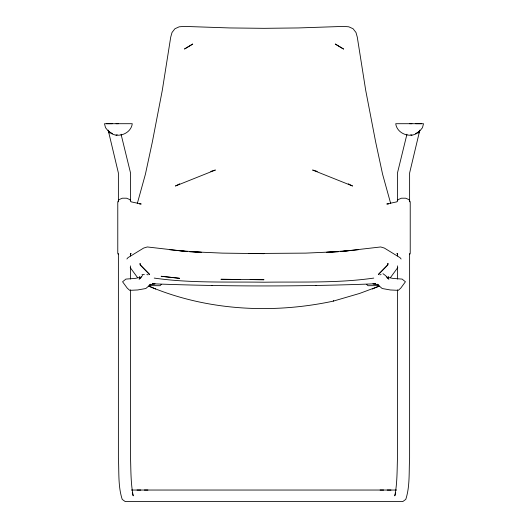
<?xml version="1.0" encoding="UTF-8"?>
<svg xmlns="http://www.w3.org/2000/svg" width="528" height="528" viewBox="0 0 528 528"><rect width="100%" height="100%" fill="white"/><g stroke="black" fill="none" stroke-linecap="round" stroke-linejoin="round"><path stroke-width="0.79" d="M118.384 253.506L118.384 458.027C119.203 471.775 117.889 486.136 122.225 499.396L125.261 501.6L402.739 501.6L405.775 499.396C410.111 486.136 408.797 471.775 409.616 458.027L409.616 253.506M118.384 201.848L118.384 172.986L108.214 130.264M130.535 289.793L130.535 458.027C130.964 470.626 130.713 483.43 133.214 495.825L132.29 492.967M130.535 279.068L130.535 265.874M130.535 255.974L130.535 253.506L131.142 253.506L130.258 254.529M130.535 201.036L130.535 172.986L121.051 134.224M388.436 277.748L388.601 276.441M419.786 130.264L409.616 172.986L409.616 201.848M406.949 134.224L397.465 172.986L397.465 201.036M148.691 286.103C206.514 310.695 272.184 314.16 333.28 301.132L333.439 300.472M137.293 203.577L145.431 174.141L152.374 141.827L162.314 90.222L170.716 37.145L172.022 32.485L174.94 28.736L179.203 26.803L184.226 26.4L229.772 27.944L264 28.327L298.228 27.944L343.774 26.4L348.797 26.803L353.06 28.736L355.978 32.485L357.284 37.145L365.686 90.222L375.626 141.827L382.569 174.141L390.707 203.577M419.674 130.185L418.744 133.043L419.456 131.36L422.466 127.717L423.522 123.704L395.729 123.704C397.069 134.396 411.972 139.181 419.456 131.36L415.536 133.617M395.71 492.967L394.786 495.825C397.287 483.43 397.036 470.626 397.465 458.027L397.465 289.793M409.583 254.628L410.223 253.506L410.223 201.848L408.949 199.591L405.603 198.198L401.478 198.198L398.132 199.591L396.858 201.848L386.8 203.999L388.535 203.999M390.535 277.484L397.789 267.551M126.892 259.01L127.948 257.677L143.675 248.048L147.305 246.959L187.084 251.546L169.739 249.737M142.646 275.438L139.082 279.154L140.897 277.827M150.883 284.176L145.827 288.512L137.716 289.964L129.723 290.347L127.268 288.169L122.582 281.774L125.895 279.088L135.155 278.401L141.326 277.108M161.337 284.387L160.004 285.714L149.213 285.615M179.692 183.83L175.435 186.014L215.391 170.029L210.771 171.402M379.309 286.103L359.627 293.436L333.28 301.132M372.339 289.027L379.012 286.15M116.048 135.247L117.209 134.812M141.986 274.613L144.342 274.441M149.391 284.797L155.067 283.78L152.341 283.78C226.75 286.658 301.25 286.658 375.659 283.78L372.933 283.78L378.609 284.797M379.817 274.798L381.13 274.606M373.765 278.084C337.432 283.312 300.584 281.668 264 282.216C227.416 281.668 190.568 283.312 154.235 278.084M358.261 249.737L340.916 251.546L380.695 246.959L384.325 248.048L400.052 257.677L401.108 259.01M351.641 250.417L326.476 252.325L338.507 251.678M338.455 251.658L305.613 253.123L248.655 253.519M378.787 285.615L367.996 285.714L366.663 284.387M409.629 123.704L411.952 123.697M106.339 123.704L112.292 123.697M137.036 490.043L147.906 490.037M139.465 203.999L141.2 203.999L131.142 201.848L129.868 199.591L126.522 198.198L122.397 198.198L119.051 199.591L117.777 201.848L117.777 253.506L118.417 254.628M211.913 285.602L212.5 285.602M315.5 285.602L316.087 285.602M131.373 490.043L140.791 490.043M144.362 490.037L383.638 490.037M387.209 490.043L396.627 490.043M415.708 123.697L421.661 123.704M380.094 490.037L390.964 490.043M116.048 123.697L118.371 123.704M264 253.671L222.387 253.123L189.545 251.658M240.451 279.484L220.961 279.286L264 279.721L250.193 279.583M189.493 251.678L201.524 252.325L176.359 250.417M146.87 274.606L148.183 274.798M386.674 277.108L392.845 278.401L402.105 279.088L405.418 281.774L400.732 288.169L398.277 290.347L390.284 289.964L382.173 288.512L377.117 284.176M317.229 171.402L312.609 170.029L352.565 186.014L348.308 183.83M410.791 134.812L411.952 135.247M148.988 286.15L155.661 289.027M112.464 133.617L108.544 131.36L105.534 127.717L104.478 123.704L132.271 123.704C130.931 134.396 116.028 139.181 108.544 131.36L109.256 133.043L108.326 130.185M382.939 273.676L385.354 275.438L388.918 279.154L387.103 277.827M397.742 254.529L396.858 253.506L397.465 253.506L397.465 255.974M130.211 267.551L137.465 277.484M139.399 276.441L139.564 277.748M397.465 265.874L397.465 279.068M387.941 263.419L387.803 264.911L378.358 274.507L387.724 264.957L387.941 263.419M335.313 44.075L343.51 49.018L335.313 44.075M192.687 44.075L184.49 49.018L192.7 44.088M179.441 278.296L161.231 276.289L179.441 278.296M149.642 274.507L140.197 264.911L140.059 263.419L140.276 264.957L149.642 274.507"/></g></svg>
